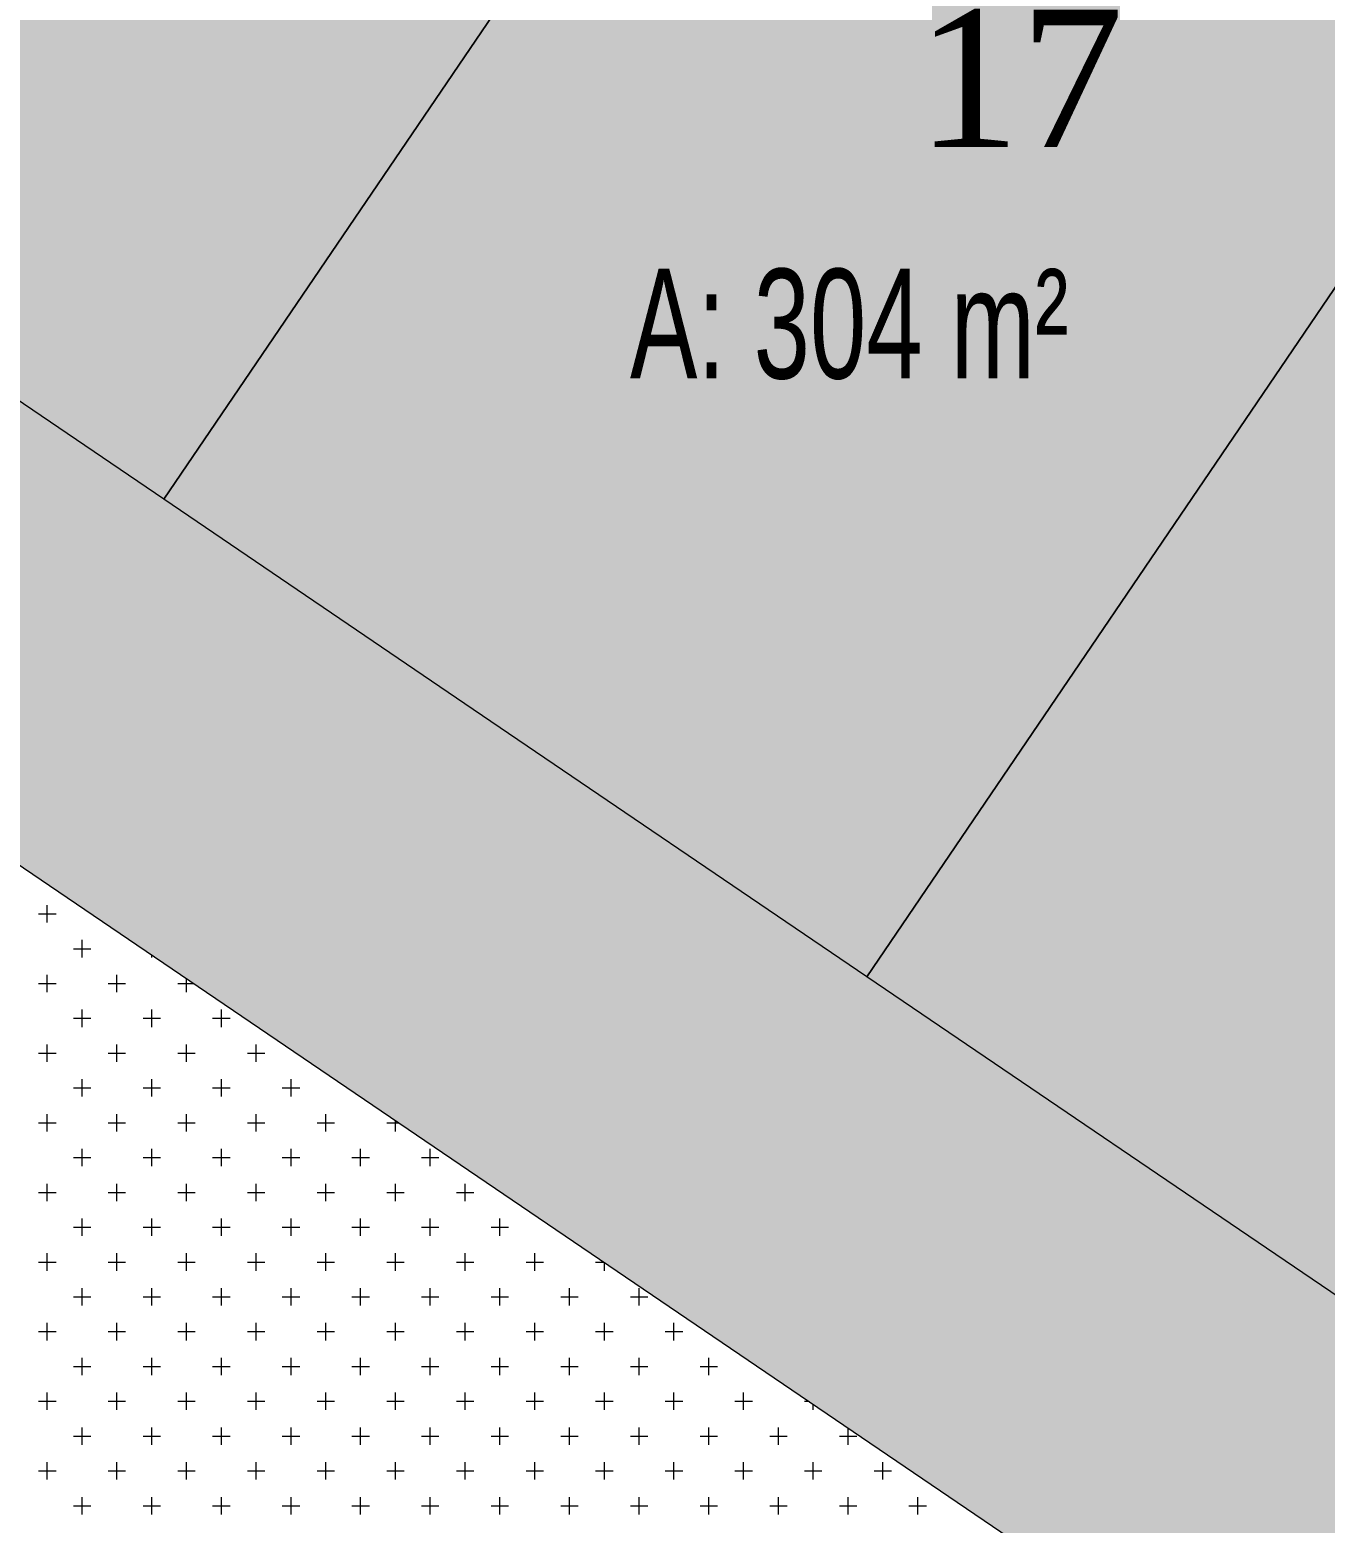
# Model space of a CAD drawing. Header units: metres. Extents: x 476631 to 477421, y 4483749 to 4484052.
# Drawn here: x 477137.57 to 477161.19, y 4483924.55 to 4483951.78 of the extents above; entities that cross this region are included whole.
import ezdxf

# ---------------------------------------------------------------- set-up
doc = ezdxf.new("R2010")
doc.units = ezdxf.units.M
for name, color, linetype, lineweight in [('M2', 1, 'Continuous', 25), ('PL_SAĞLIK', 150, 'Continuous', 0), ('serbest', 10, 'Continuous', 0), ('TK_PARSEL', 1, 'Continuous', 0)]:
    doc.layers.add(name, color=color, linetype=linetype, lineweight=lineweight)
doc.styles.add('M2', font='', dxfattribs={"width": 0.9, "height": 12})
doc.styles.get("Standard").update_dxf_attribs({"font": 'TimesNewRoman.ttf'})
doc.styles.get('M2').set_extended_font_data('Swis721 LtCn BT')

msp = doc.modelspace()

# ---------------------------------------------------------------- hatches: boundary and pattern name
at = {"layer": 'serbest', "true_color": 0x636466}
h = msp.add_hatch(color=251, dxfattribs=at)
h.dxf.hatch_style = 1
h.paths.add_polyline_path([(477140.016, 4483943.219), (477127.275, 4483951.87), (477114.535, 4483960.521), (477101.794, 4483969.172), (477094.763, 4483973.947), (477092.721, 4483966.873), (477160.327, 4483920.965), (477165.51, 4483925.907), (477152.839, 4483934.511), (477145.659, 4483939.386)])
at = {"layer": 'serbest'}
h = msp.add_hatch(color=14, dxfattribs=at)
h.dxf.hatch_style = 1
h.paths.add_polyline_path([(477151.027, 4483959.435), (477138.286, 4483968.086), (477127.277, 4483951.873), (477140.017, 4483943.222)])
h = msp.add_hatch(color=14, dxfattribs=at)
h.dxf.hatch_style = 1
h.paths.add_polyline_path([(477163.85, 4483950.728), (477151.027, 4483959.435), (477140.017, 4483943.222), (477145.659, 4483939.386), (477152.839, 4483934.511)])
h = msp.add_hatch(color=4, dxfattribs=at)
h.dxf.hatch_style = 1
h.paths.add_polyline_path([(477176.753, 4483941.966), (477163.85, 4483950.728), (477152.839, 4483934.511), (477165.51, 4483925.907)])

# ---------------------------------------------------------------- linework, layer by layer
at = {"layer": 'PL_SAĞLIK'}
msp.add_line((477092.721, 4483966.873), (477160.327, 4483920.965), dxfattribs=at)
at = {"layer": 'PL_SAĞLIK', "linetype": 'Continuous'}
for p, q in [((477137.73, 4483935.66), (477138.048, 4483935.66)), ((477137.889, 4483935.501), (477137.889, 4483935.819)), ((477138.524, 4483934.866), (477138.524, 4483935.184)), ((477138.365, 4483935.025), (477138.683, 4483935.025)), ((477139.794, 4483934.866), (477139.794, 4483934.908)), ((477137.889, 4483934.231), (477137.889, 4483934.549)), ((477139.159, 4483934.231), (477139.159, 4483934.549)), ((477137.73, 4483934.39), (477138.048, 4483934.39)), ((477139, 4483934.39), (477139.318, 4483934.39)), ((477140.27, 4483934.39), (477140.557, 4483934.39)), ((477140.429, 4483934.231), (477140.429, 4483934.477)), ((477138.365, 4483933.755), (477138.683, 4483933.755)), ((477138.524, 4483933.596), (477138.524, 4483933.914)), ((477139.635, 4483933.755), (477139.953, 4483933.755)), ((477139.794, 4483933.596), (477139.794, 4483933.914)), ((477140.905, 4483933.755), (477141.223, 4483933.755)), ((477141.064, 4483933.596), (477141.064, 4483933.914)), ((477137.889, 4483932.961), (477137.889, 4483933.279)), ((477139.159, 4483932.961), (477139.159, 4483933.279)), ((477140.429, 4483932.961), (477140.429, 4483933.279)), ((477141.699, 4483932.961), (477141.699, 4483933.279)), ((477137.73, 4483933.12), (477138.048, 4483933.12)), ((477139, 4483933.12), (477139.318, 4483933.12)), ((477140.27, 4483933.12), (477140.588, 4483933.12)), ((477141.54, 4483933.12), (477141.858, 4483933.12)), ((477138.524, 4483932.326), (477138.524, 4483932.644)), ((477139.794, 4483932.326), (477139.794, 4483932.644)), ((477141.064, 4483932.326), (477141.064, 4483932.644)), ((477142.334, 4483932.326), (477142.334, 4483932.644)), ((477138.365, 4483932.485), (477138.683, 4483932.485)), ((477139.635, 4483932.485), (477139.953, 4483932.485)), ((477140.905, 4483932.485), (477141.223, 4483932.485)), ((477142.175, 4483932.485), (477142.493, 4483932.485)), ((477137.73, 4483931.85), (477138.048, 4483931.85)), ((477137.889, 4483931.691), (477137.889, 4483932.009)), ((477139, 4483931.85), (477139.318, 4483931.85)), ((477139.159, 4483931.691), (477139.159, 4483932.009)), ((477140.27, 4483931.85), (477140.588, 4483931.85)), ((477140.429, 4483931.691), (477140.429, 4483932.009)), ((477141.54, 4483931.85), (477141.858, 4483931.85)), ((477141.699, 4483931.691), (477141.699, 4483932.009)), ((477142.81, 4483931.85), (477143.128, 4483931.85)), ((477142.969, 4483931.691), (477142.969, 4483932.009)), ((477144.08, 4483931.85), (477144.297, 4483931.85)), ((477144.239, 4483931.691), (477144.239, 4483931.89)), ((477138.524, 4483931.056), (477138.524, 4483931.374)), ((477139.794, 4483931.056), (477139.794, 4483931.374)), ((477141.064, 4483931.056), (477141.064, 4483931.374)), ((477142.334, 4483931.056), (477142.334, 4483931.374)), ((477143.604, 4483931.056), (477143.604, 4483931.374)), ((477144.874, 4483931.056), (477144.874, 4483931.374)), ((477138.365, 4483931.215), (477138.683, 4483931.215)), ((477139.635, 4483931.215), (477139.953, 4483931.215)), ((477140.905, 4483931.215), (477141.223, 4483931.215)), ((477142.175, 4483931.215), (477142.493, 4483931.215)), ((477143.445, 4483931.215), (477143.763, 4483931.215)), ((477144.715, 4483931.215), (477145.033, 4483931.215)), ((477137.889, 4483930.421), (477137.889, 4483930.739)), ((477139.159, 4483930.421), (477139.159, 4483930.739)), ((477140.429, 4483930.421), (477140.429, 4483930.739)), ((477141.699, 4483930.421), (477141.699, 4483930.739)), ((477142.969, 4483930.421), (477142.969, 4483930.739)), ((477144.239, 4483930.421), (477144.239, 4483930.739)), ((477145.509, 4483930.421), (477145.509, 4483930.739)), ((477137.73, 4483930.58), (477138.048, 4483930.58)), ((477139, 4483930.58), (477139.318, 4483930.58)), ((477140.27, 4483930.58), (477140.588, 4483930.58)), ((477141.54, 4483930.58), (477141.858, 4483930.58)), ((477142.81, 4483930.58), (477143.128, 4483930.58)), ((477144.08, 4483930.58), (477144.398, 4483930.58)), ((477145.35, 4483930.58), (477145.668, 4483930.58)), ((477138.365, 4483929.945), (477138.683, 4483929.945)), ((477138.524, 4483929.786), (477138.524, 4483930.104)), ((477139.635, 4483929.945), (477139.953, 4483929.945)), ((477139.794, 4483929.786), (477139.794, 4483930.104)), ((477140.905, 4483929.945), (477141.223, 4483929.945)), ((477141.064, 4483929.786), (477141.064, 4483930.104)), ((477142.175, 4483929.945), (477142.493, 4483929.945)), ((477142.334, 4483929.786), (477142.334, 4483930.104)), ((477143.445, 4483929.945), (477143.763, 4483929.945)), ((477143.604, 4483929.786), (477143.604, 4483930.104)), ((477144.715, 4483929.945), (477145.033, 4483929.945)), ((477144.874, 4483929.786), (477144.874, 4483930.104)), ((477145.985, 4483929.945), (477146.303, 4483929.945)), ((477146.144, 4483929.786), (477146.144, 4483930.104)), ((477137.73, 4483929.31), (477138.048, 4483929.31)), ((477137.889, 4483929.151), (477137.889, 4483929.469)), ((477139, 4483929.31), (477139.318, 4483929.31)), ((477139.159, 4483929.151), (477139.159, 4483929.469)), ((477140.27, 4483929.31), (477140.588, 4483929.31)), ((477140.429, 4483929.151), (477140.429, 4483929.469)), ((477141.54, 4483929.31), (477141.858, 4483929.31)), ((477141.699, 4483929.151), (477141.699, 4483929.469)), ((477142.81, 4483929.31), (477143.128, 4483929.31)), ((477142.969, 4483929.151), (477142.969, 4483929.469)), ((477144.08, 4483929.31), (477144.398, 4483929.31)), ((477144.239, 4483929.151), (477144.239, 4483929.469)), ((477145.35, 4483929.31), (477145.668, 4483929.31)), ((477145.509, 4483929.151), (477145.509, 4483929.469)), ((477146.62, 4483929.31), (477146.938, 4483929.31)), ((477146.779, 4483929.151), (477146.779, 4483929.469)), ((477147.89, 4483929.31), (477148.038, 4483929.31)), ((477148.049, 4483929.151), (477148.049, 4483929.303)), ((477138.524, 4483928.516), (477138.524, 4483928.834)), ((477139.794, 4483928.516), (477139.794, 4483928.834)), ((477141.064, 4483928.516), (477141.064, 4483928.834)), ((477142.334, 4483928.516), (477142.334, 4483928.834)), ((477143.604, 4483928.516), (477143.604, 4483928.834)), ((477144.874, 4483928.516), (477144.874, 4483928.834)), ((477146.144, 4483928.516), (477146.144, 4483928.834)), ((477147.414, 4483928.516), (477147.414, 4483928.834)), ((477148.684, 4483928.516), (477148.684, 4483928.834)), ((477138.365, 4483928.675), (477138.683, 4483928.675)), ((477139.635, 4483928.675), (477139.953, 4483928.675)), ((477140.905, 4483928.675), (477141.223, 4483928.675)), ((477142.175, 4483928.675), (477142.493, 4483928.675)), ((477143.445, 4483928.675), (477143.763, 4483928.675)), ((477144.715, 4483928.675), (477145.033, 4483928.675)), ((477145.985, 4483928.675), (477146.303, 4483928.675)), ((477147.255, 4483928.675), (477147.573, 4483928.675)), ((477148.525, 4483928.675), (477148.843, 4483928.675)), ((477137.73, 4483928.04), (477138.048, 4483928.04)), ((477137.889, 4483927.881), (477137.889, 4483928.199)), ((477139, 4483928.04), (477139.318, 4483928.04)), ((477139.159, 4483927.881), (477139.159, 4483928.199)), ((477140.27, 4483928.04), (477140.588, 4483928.04)), ((477140.429, 4483927.881), (477140.429, 4483928.199)), ((477141.54, 4483928.04), (477141.858, 4483928.04)), ((477141.699, 4483927.881), (477141.699, 4483928.199)), ((477142.81, 4483928.04), (477143.128, 4483928.04)), ((477142.969, 4483927.881), (477142.969, 4483928.199)), ((477144.08, 4483928.04), (477144.398, 4483928.04)), ((477144.239, 4483927.881), (477144.239, 4483928.199)), ((477145.35, 4483928.04), (477145.668, 4483928.04)), ((477145.509, 4483927.881), (477145.509, 4483928.199)), ((477146.62, 4483928.04), (477146.938, 4483928.04)), ((477146.779, 4483927.881), (477146.779, 4483928.199)), ((477147.89, 4483928.04), (477148.208, 4483928.04)), ((477148.049, 4483927.881), (477148.049, 4483928.199)), ((477149.16, 4483928.04), (477149.478, 4483928.04)), ((477149.319, 4483927.881), (477149.319, 4483928.199)), ((477138.365, 4483927.405), (477138.683, 4483927.405)), ((477138.524, 4483927.246), (477138.524, 4483927.564)), ((477139.635, 4483927.405), (477139.953, 4483927.405)), ((477139.794, 4483927.246), (477139.794, 4483927.564)), ((477140.905, 4483927.405), (477141.223, 4483927.405)), ((477141.064, 4483927.246), (477141.064, 4483927.564)), ((477142.175, 4483927.405), (477142.493, 4483927.405)), ((477142.334, 4483927.246), (477142.334, 4483927.564)), ((477143.445, 4483927.405), (477143.763, 4483927.405)), ((477143.604, 4483927.246), (477143.604, 4483927.564)), ((477144.715, 4483927.405), (477145.033, 4483927.405)), ((477144.874, 4483927.246), (477144.874, 4483927.564)), ((477145.985, 4483927.405), (477146.303, 4483927.405)), ((477146.144, 4483927.246), (477146.144, 4483927.564)), ((477147.255, 4483927.405), (477147.573, 4483927.405)), ((477147.414, 4483927.246), (477147.414, 4483927.564)), ((477148.525, 4483927.405), (477148.843, 4483927.405)), ((477148.684, 4483927.246), (477148.684, 4483927.564)), ((477149.795, 4483927.405), (477150.113, 4483927.405)), ((477149.954, 4483927.246), (477149.954, 4483927.564)), ((477137.889, 4483926.611), (477137.889, 4483926.929)), ((477139.159, 4483926.611), (477139.159, 4483926.929)), ((477140.429, 4483926.611), (477140.429, 4483926.929)), ((477141.699, 4483926.611), (477141.699, 4483926.929)), ((477142.969, 4483926.611), (477142.969, 4483926.929)), ((477144.239, 4483926.611), (477144.239, 4483926.929)), ((477145.509, 4483926.611), (477145.509, 4483926.929)), ((477146.779, 4483926.611), (477146.779, 4483926.929)), ((477148.049, 4483926.611), (477148.049, 4483926.929)), ((477149.319, 4483926.611), (477149.319, 4483926.929)), ((477150.589, 4483926.611), (477150.589, 4483926.929)), ((477137.73, 4483926.77), (477138.048, 4483926.77)), ((477139, 4483926.77), (477139.318, 4483926.77)), ((477140.27, 4483926.77), (477140.588, 4483926.77)), ((477141.54, 4483926.77), (477141.858, 4483926.77)), ((477142.81, 4483926.77), (477143.128, 4483926.77)), ((477144.08, 4483926.77), (477144.398, 4483926.77)), ((477145.35, 4483926.77), (477145.668, 4483926.77)), ((477146.62, 4483926.77), (477146.938, 4483926.77)), ((477147.89, 4483926.77), (477148.208, 4483926.77)), ((477149.16, 4483926.77), (477149.478, 4483926.77)), ((477150.43, 4483926.77), (477150.748, 4483926.77)), ((477151.7, 4483926.77), (477151.778, 4483926.77)), ((477151.859, 4483926.611), (477151.859, 4483926.715)), ((477138.365, 4483926.135), (477138.683, 4483926.135)), ((477138.524, 4483925.976), (477138.524, 4483926.294)), ((477139.635, 4483926.135), (477139.953, 4483926.135)), ((477139.794, 4483925.976), (477139.794, 4483926.294)), ((477140.905, 4483926.135), (477141.223, 4483926.135)), ((477141.064, 4483925.976), (477141.064, 4483926.294)), ((477142.175, 4483926.135), (477142.493, 4483926.135)), ((477142.334, 4483925.976), (477142.334, 4483926.294)), ((477143.445, 4483926.135), (477143.763, 4483926.135)), ((477143.604, 4483925.976), (477143.604, 4483926.294)), ((477144.715, 4483926.135), (477145.033, 4483926.135)), ((477144.874, 4483925.976), (477144.874, 4483926.294)), ((477145.985, 4483926.135), (477146.303, 4483926.135)), ((477146.144, 4483925.976), (477146.144, 4483926.294)), ((477147.255, 4483926.135), (477147.573, 4483926.135)), ((477147.414, 4483925.976), (477147.414, 4483926.294)), ((477148.525, 4483926.135), (477148.843, 4483926.135)), ((477148.684, 4483925.976), (477148.684, 4483926.294)), ((477149.795, 4483926.135), (477150.113, 4483926.135)), ((477149.954, 4483925.976), (477149.954, 4483926.294)), ((477151.065, 4483926.135), (477151.383, 4483926.135)), ((477151.224, 4483925.976), (477151.224, 4483926.294)), ((477152.335, 4483926.135), (477152.653, 4483926.135)), ((477152.494, 4483925.976), (477152.494, 4483926.284)), ((477137.73, 4483925.5), (477138.048, 4483925.5)), ((477137.889, 4483925.341), (477137.889, 4483925.659)), ((477139, 4483925.5), (477139.318, 4483925.5)), ((477139.159, 4483925.341), (477139.159, 4483925.659)), ((477140.27, 4483925.5), (477140.588, 4483925.5)), ((477140.429, 4483925.341), (477140.429, 4483925.659)), ((477141.54, 4483925.5), (477141.858, 4483925.5)), ((477141.699, 4483925.341), (477141.699, 4483925.659)), ((477142.81, 4483925.5), (477143.128, 4483925.5)), ((477142.969, 4483925.341), (477142.969, 4483925.659)), ((477144.08, 4483925.5), (477144.398, 4483925.5)), ((477144.239, 4483925.341), (477144.239, 4483925.659)), ((477145.35, 4483925.5), (477145.668, 4483925.5)), ((477145.509, 4483925.341), (477145.509, 4483925.659)), ((477146.62, 4483925.5), (477146.938, 4483925.5)), ((477146.779, 4483925.341), (477146.779, 4483925.659)), ((477147.89, 4483925.5), (477148.208, 4483925.5)), ((477148.049, 4483925.341), (477148.049, 4483925.659)), ((477149.16, 4483925.5), (477149.478, 4483925.5)), ((477149.319, 4483925.341), (477149.319, 4483925.659)), ((477150.43, 4483925.5), (477150.748, 4483925.5)), ((477150.589, 4483925.341), (477150.589, 4483925.659)), ((477151.7, 4483925.5), (477152.018, 4483925.5)), ((477151.859, 4483925.341), (477151.859, 4483925.659)), ((477152.97, 4483925.5), (477153.288, 4483925.5)), ((477153.129, 4483925.341), (477153.129, 4483925.659)), ((477138.524, 4483924.706), (477138.524, 4483925.024)), ((477139.794, 4483924.706), (477139.794, 4483925.024)), ((477141.064, 4483924.706), (477141.064, 4483925.024)), ((477142.334, 4483924.706), (477142.334, 4483925.024)), ((477143.604, 4483924.706), (477143.604, 4483925.024)), ((477144.874, 4483924.706), (477144.874, 4483925.024)), ((477146.144, 4483924.706), (477146.144, 4483925.024)), ((477147.414, 4483924.706), (477147.414, 4483925.024)), ((477148.684, 4483924.706), (477148.684, 4483925.024)), ((477149.954, 4483924.706), (477149.954, 4483925.024)), ((477151.224, 4483924.706), (477151.224, 4483925.024)), ((477152.494, 4483924.706), (477152.494, 4483925.024)), ((477153.764, 4483924.706), (477153.764, 4483925.024)), ((477138.365, 4483924.865), (477138.683, 4483924.865)), ((477139.635, 4483924.865), (477139.953, 4483924.865)), ((477140.905, 4483924.865), (477141.223, 4483924.865)), ((477142.175, 4483924.865), (477142.493, 4483924.865)), ((477143.445, 4483924.865), (477143.763, 4483924.865)), ((477144.715, 4483924.865), (477145.033, 4483924.865)), ((477145.985, 4483924.865), (477146.303, 4483924.865)), ((477147.255, 4483924.865), (477147.573, 4483924.865)), ((477148.525, 4483924.865), (477148.843, 4483924.865)), ((477149.795, 4483924.865), (477150.113, 4483924.865)), ((477151.065, 4483924.865), (477151.383, 4483924.865)), ((477152.335, 4483924.865), (477152.653, 4483924.865)), ((477153.605, 4483924.865), (477153.923, 4483924.865))]:
    msp.add_line(p, q, dxfattribs=at)
at = {"layer": 'TK_PARSEL'}
for p, q in [((477151.027, 4483959.435), (477140.017, 4483943.222)), ((477140.017, 4483943.222), (477151.027, 4483959.435)), ((477140.017, 4483943.222), (477127.277, 4483951.873)), ((477163.85, 4483950.728), (477152.839, 4483934.511)), ((477152.839, 4483934.511), (477163.85, 4483950.728)), ((477145.659, 4483939.386), (477140.017, 4483943.222)), ((477140.017, 4483943.222), (477140.017, 4483943.222)), ((477152.839, 4483934.511), (477145.659, 4483939.386)), ((477165.51, 4483925.907), (477152.839, 4483934.511))]:
    msp.add_line(p, q, dxfattribs=at)

# ---------------------------------------------------------------- texts
at = {"layer": 'M2', "color": 14, "style": 'M2', "width": 0.9}
msp.add_text('A: 304 m²', height=2, dxfattribs=at).set_placement((477148.516, 4483945.425))
at = {"layer": 'serbest', "insert": (477153.741, 4483952.149), "char_height": 2.5, "attachment_point": 1}
msp.add_mtext_dynamic_manual_height_columns('17', width=11.84476, gutter_width=12.5, heights=[0], dxfattribs=at)

doc.saveas('drawing.dxf')
